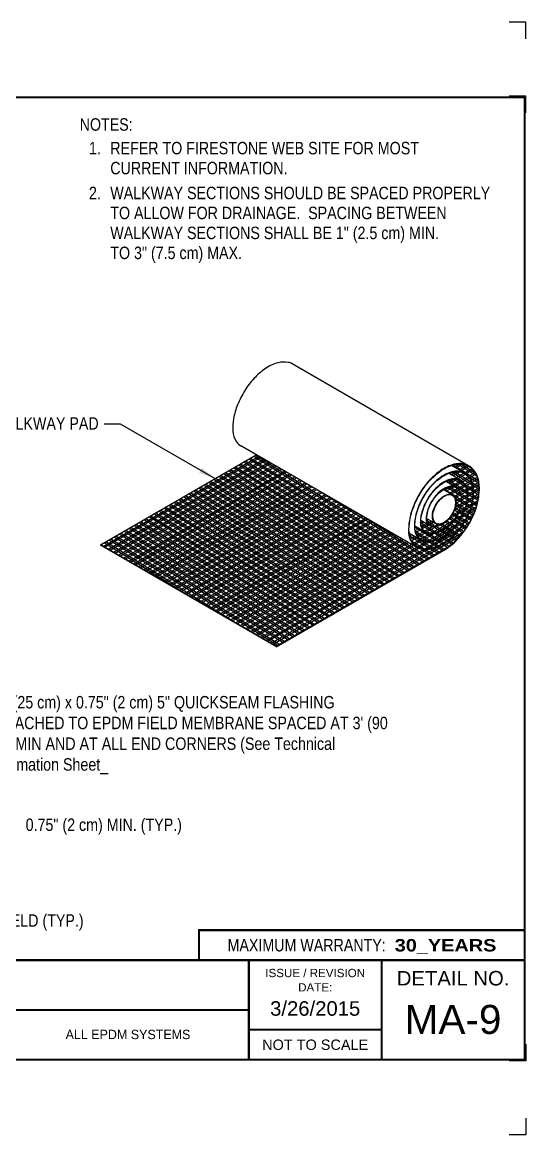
# Model space of a CAD drawing. Header units: inches. Extents: x 298.3 to 319.5, y -246.5 to -229.7.
# Drawn here: x 311.89 to 319.48, y -246.47 to -229.71 of the extents above; entities that cross this region are included whole.
import ezdxf
from ezdxf.enums import TextEntityAlignment as Align

# ---------------------------------------------------------------- set-up
doc = ezdxf.new("R2010")
doc.units = ezdxf.units.IN
doc.header["$MEASUREMENT"] = 0
doc.layers.get('DEFPOINTS').update_dxf_attribs({"linetype": 'CONTINUOUS'})
for name, color, linetype in [('FSBP-ANNO-LABEL', 7, 'CONTINUOUS'), ('FSBP-ANNO-NOTE', 7, 'CONTINUOUS'), ('FSBP-MEMBRANE', 7, 'CONTINUOUS'), ('FSBP-TTLB', 7, 'CONTINUOUS'), ('FSBP-TTLB-BORDER', 7, 'CONTINUOUS'), ('FSBP-TTLB-TEXT', 7, 'CONTINUOUS'), ('WATERMARKVERYLIGHT', 62, 'CONTINUOUS')]:
    doc.layers.add(name, color=color, linetype=linetype)
doc.styles.add('FSBP_ARIAL', font='arial.ttf')
doc.styles.add('FSBP_ARIAL_BOLD', font='')
doc.styles.add('FSBP_ARIAL_NAR', font='ARIALN.TTF')
doc.styles.add('FSBP_BANKGOTHIC', font='bgothm.ttf')
doc.styles.get('FSBP_ARIAL_BOLD').set_extended_font_data('Arial Black')
doc.dimstyles.new('FSBP-LEADER', dxfattribs={"dimtxt": 0.1875, "dimasz": 0.25, "dimexe": 0.0625, "dimexo": 0.125, "dimgap": 0.125, "dimtad": 0, "dimtih": 1, "dimtoh": 1, "dimdec": 4, "dimzin": 0, "dimdsep": 46, "dimlunit": 4, "dimtxsty": 'FSBP_ARIAL_NAR', "dimcen": 0.09375, "dimclrd": 256, "dimclre": 256, "dimclrt": 256, "dimadec": 0, "dimazin": 0, "dimtfac": 1, "dimtdec": 4, "dimtofl": 0, "dimtmove": 0, "dimatfit": 3, "dimfxl": 0, "dimtolj": 1, "dimtzin": 0, "dimlwd": -1, "dimlwe": -1, "dimarcsym": 0})

msp = doc.modelspace()

# ---------------------------------------------------------------- hatches: boundary and pattern name
at = {"layer": 'FSBP-MEMBRANE'}
h = msp.add_hatch(color=256, dxfattribs=at)
edge = h.paths.add_edge_path()
edge.add_line((315.7212601357101, -239.1250951956787), (318.2466319919567, -237.6670710746707))
edge.add_arc((317.7619788068766, -236.856383195059), 0.9445123334067932, 300.8722303098648, 319.0711797019678)
edge.add_arc((317.4253849907419, -236.5645200048516), 1.390022736044221, 319.071179702024, 329.2597075471108)
edge.add_arc((317.5962117310862, -236.666112052162), 1.191269825893508, 329.2597075471084, 343.070647025723)
edge.add_arc((317.7856062298544, -236.7237605014828), 0.9932960400713712, 343.0706470256989, 360.245196698589)
edge.add_arc((318.3120337434769, -236.7215076466041), 0.4668637059068848, 0.2451966985134807, 23.70508920243877)
edge.add_arc((318.4497556801879, -236.6610373523921), 0.3164509792727653, 23.70508920246351, 47.73540524158378)
edge.add_arc((318.5012468926741, -236.6043789533502), 0.2398904205934531, 47.73540524175449, 79.89554634986462)
edge.add_arc((318.4804506445236, -236.7210758834196), 0.3584258896512791, 79.89554634976251, 104.1731898707817)
edge.add_arc((318.5345856669236, -236.9354371415571), 0.579517159584235, 104.1731898707372, 125.5369060427215)
edge.add_arc((318.8713033882843, -237.4068553766215), 1.158839156602768, 125.5369060427347, 136.4330463722681)
edge.add_arc((318.8059727763404, -237.3447136875152), 1.068674427456925, 136.4330463722652, 148.8950720354688)
edge.add_arc((319.2380418683495, -237.6054051149662), 1.573296781912227, 148.8950720354798, 157.6107656852703)
edge.add_arc((318.6711060953496, -237.3718556643347), 0.9601397737998809, 157.6107656852608, 170.7604970588896)
edge.add_arc((318.6565939362592, -237.36949493833), 0.945436856105239, 170.7604970588947, 181.8230179650479)
edge.add_arc((318.0189877983137, -237.3897889261094), 0.3075078372593636, 181.8230179651073, 215.0788924616012)
edge.add_arc((317.9217442679824, -237.4580793184941), 0.188680728048773, 215.0788924614888, 242.3457739053925)
edge.add_arc((317.9637917330399, -237.3778350004021), 0.27927399437586, 242.3457739054452, 277.6194794588653)
edge.add_arc((317.9221111215926, -237.0662614190948), 0.5936231154804368, 277.6194794589013, 297.5865757545193)
edge.add_arc((317.7923277837806, -236.8178670599609), 0.8738791991310652, 297.5865757544601, 311.0336915262077)
edge.add_arc((317.8811111843752, -236.9198794657667), 0.7386422842024031, 311.0336915262722, 321.7839971744)
edge.add_arc((317.356784919685, -236.5070381978723), 1.405992225627878, 321.7839971742917, 329.0309271128796)
edge.add_arc((317.8317617943634, -236.7920842640844), 0.8520479221620633, 329.0309271130373, 340.1541849590884)
edge.add_arc((317.5372716325858, -236.6857952019991), 1.165132287953107, 340.1541849589626, 349.0363801671362)
edge.add_arc((318.1316851829798, -236.8009458543646), 0.5596678863305677, 349.0363801671747, 365.8904491689167)
edge.add_arc((318.2306690418599, -236.7907335434741), 0.4601586123279781, 5.890449168822044, 20.49552306497261)
edge.add_arc((318.4311202945199, -236.7158057427974), 0.2461612291495591, 20.49552306506797, 53.72514939330411)
edge.add_arc((318.4531114215584, -236.6858408929748), 0.2089926686000968, 53.7251493933485, 89.20538333209768)
edge.add_arc((318.450810006456, -236.851773629358), 0.3749413640306409, 89.2053833320747, 117.0579719328118)
edge.add_arc((318.6172204133044, -237.1775571359622), 0.7407655249095759, 117.0579719327303, 128.41278055475)
edge.add_arc((318.6635445577251, -237.2359768858007), 0.8153228419717036, 128.4127805548416, 143.7885633697215)
edge.add_arc((319.0673124985692, -237.5316141307603), 1.315752587950902, 143.7885633696423, 153.8058668903104)
edge.add_arc((318.6603154817146, -237.3313985336977), 0.8621747478444073, 153.8058668903705, 170.8555985836184)
edge.add_arc((318.5838211863535, -237.3190853249634), 0.7846957679070571, 170.8555985835744, 178.2062439159898)
edge.add_arc((318.1631367977843, -237.3059106754441), 0.3638051334474868, 178.2062439161473, 195.8274399060595)
edge.add_arc((317.9855389288267, -237.356257684384), 0.179208751122494, 195.8274399058948, 240.828279702802)
edge.add_arc((317.9950679269307, -237.3391877713536), 0.1987582712120356, 240.8282797029038, 262.6519577114213)
edge.add_arc((318.0096234431098, -237.2263152030042), 0.3125654754525531, 262.6519577113435, 284.2524386835316)
edge.add_arc((317.9381363472567, -236.9448842981803), 0.6029337916709794, 284.2524386835582, 304.0303035249617)
edge.add_arc((317.9119122752829, -236.9060498333736), 0.6497933436076718, 304.0303035249506, 323.6927048412787)
edge.add_arc((317.6170384521823, -236.6893856671081), 1.015708542107937, 323.692704841236, 336.8717245477947)
edge.add_arc((317.9629564645184, -236.837134013795), 0.6395585119241971, 336.8717245478958, 354.4456634962528)
edge.add_arc((318.1407432990966, -236.854423122001), 0.4609330047537148, 354.4456634961322, 376.5963664719895)
edge.add_arc((318.4042975993186, -236.7758723715816), 0.1859219330548717, 16.59636647206309, 58.88308572225558)
edge.add_arc((318.4068371851051, -236.7716652606784), 0.181007741552879, 58.88308572230414, 93.81723058112175)
edge.add_arc((318.4161365159727, -236.9110395642819), 0.3206919355747434, 93.81723058101484, 109.6715053913293)
edge.add_arc((318.4348912427682, -236.9635016805514), 0.3764056091265917, 109.6715053912947, 122.6408633671569)
edge.add_arc((318.5985103628264, -237.2189442052659), 0.679757055276335, 122.6408633672009, 132.4179964854626)
edge.add_arc((318.5714327219596, -237.189309103663), 0.6396143363609902, 132.4179964856414, 140.5464835093884)
edge.add_arc((318.84468835985, -237.414191582854), 0.9935080677069178, 140.5464835092689, 147.4254934356923)
edge.add_arc((318.6436306163474, -237.285735803654), 0.7549182451405617, 147.4254934355056, 157.0547820310829)
edge.add_arc((318.7878358721819, -237.3467846477751), 0.9115136383640423, 157.0547820313128, 165.6880169391466)
edge.add_arc((318.4196748151084, -237.2528595652768), 0.5315603714117084, 165.6880169391181, 177.2872130304963)
edge.add_arc((318.2151789536553, -237.2431700449719), 0.3268350819255131, 177.2872130303907, 188.7376480321452)
edge.add_arc((318.0336985609264, -237.2710624994892), 0.1432237479506695, 188.7376480321334, 220.9569265080246)
edge.add_arc((318.0393514848412, -237.2661559438941), 0.150709056000063, 220.9569265081625, 239.6948571738999)
edge.add_arc((318.0370970125636, -237.2700132159563), 0.1462412609049455, 239.6948571737435, 260.8699078076257)
edge.add_arc((318.0566376161824, -237.1484260961541), 0.2693885828066412, 260.8699078078354, 282.7664670707987)
edge.add_arc((318.0132475680272, -236.9569253794863), 0.4657434166233926, 282.7664670706627, 296.3601150697069)
edge.add_arc((318.0241575131388, -236.9789417903756), 0.4411721071185427, 296.3601150696734, 314.1258569335703)
edge.add_arc((317.9124849523415, -236.8638086604426), 0.6015666158873592, 314.1258569335755, 329.8793038762616)
edge.add_arc((317.854916670655, -236.830409706833), 0.6681218347552402, 329.8793038763413, 343.4959734013326)
edge.add_arc((318.0740839832267, -236.8953467767834), 0.4395367653530077, 343.4959734012985, 361.0367478844213)
edge.add_arc((318.2552320928074, -236.8920686048051), 0.2583589962525918, 1.036747884499247, 25.33372249937593)
edge.add_arc((318.3696797394613, -236.8378870156302), 0.1317339259460897, 25.33372249923313, 59.92277348361176)
edge.add_arc((318.3624570764849, -236.8503581850788), 0.146145620082645, 59.9227734837766, 106.4901295455017)
edge.add_arc((318.4320569869095, -237.0854722727227), 0.3913450934501964, 106.4901295454256, 122.8423067136703)
edge.add_arc((318.423964269832, -237.0729351740011), 0.3764229316077215, 122.842306713574, 138.4671073531028)
edge.add_arc((318.8454615727641, -237.446276084811), 0.9394890130435197, 138.4671073532746, 145.6594947522524)
edge.add_arc((318.49274434453, -237.2053031427698), 0.5123152756847003, 145.6594947521573, 162.939943173465)
edge.add_arc((318.6916020533968, -237.2663280424958), 0.7203259166680802, 162.9399431734292, 171.7763404625844)
edge.add_arc((318.2202013244345, -237.1981994470076), 0.2440275303708188, 171.776340462708, 183.9040735917587)
edge.add_arc((318.0971641432255, -237.2065960688788), 0.1207041699774302, 183.9040735916909, 210.5779873188349)
edge.add_arc((318.0550192653156, -237.2314986302444), 0.07175186363128579, 210.5779873189368, 244.8923480413042)
edge.add_arc((318.0877904785643, -237.1615638964334), 0.1489841069691486, 244.8923480410846, 281.6326048140839)
edge.add_arc((318.0327995850278, -236.8932233350295), 0.4229013098435019, 281.5993411627757, 300.3743180814706)
edge.add_arc((318.1557393187497, -237.102903933479), 0.1798372697208581, 280.638000613884, 300.361354999384, ccw=False)
edge.add_arc((318.0319513198666, -236.8903209738884), 0.4197882169454305, 281.63261902934073, 291.9604225418865, ccw=False)
edge.add_arc((318.087790478564, -237.1615638964335), 0.1428572965432234, 244.8923480411946, 281.6326048141923, ccw=False)
edge.add_arc((318.0550192653157, -237.2314986302443), 0.06562505320559539, 210.5779873189485, 244.8923480412389, ccw=False)
edge.add_arc((318.0971641432262, -237.2065960688786), 0.1145773595523215, 183.9040735917113, 210.5779873187863, ccw=False)
edge.add_arc((318.2202013244304, -237.198199447008), 0.2379007199409141, 171.7763404625543, 183.9040735916964, ccw=False)
edge.add_arc((318.6916020533963, -237.2663280424951), 0.714199106241527, 162.9399431734702, 171.7763404626603, ccw=False)
edge.add_arc((318.4927443445286, -237.2053031427698), 0.5061884652575517, 145.6594947521008, 162.9399431734152, ccw=False)
edge.add_arc((318.8454615727688, -237.446276084815), 0.9333622026236907, 138.4671073532847, 145.6594947522385, ccw=False)
edge.add_arc((318.4239642698332, -237.0729351740007), 0.3702961211823487, 122.84230671374019, 138.4671073532609, ccw=False)
edge.add_arc((318.4320569869087, -237.0854722727222), 0.3852182830236049, 106.49012954532529, 122.84230671357611, ccw=False)
edge.add_arc((318.3624570764846, -236.850358185079), 0.1400188096568476, 59.9227734836378, 106.49012954536809, ccw=False)
edge.add_arc((318.3696797394619, -236.8378870156302), 0.1256071155197021, 25.333722499353428, 59.922773483766775, ccw=False)
edge.add_arc((318.2552320928078, -236.8920686048045), 0.2522321858261431, 1.036747884356373, 25.333722499283795, ccw=False)
edge.add_arc((318.0740839832258, -236.8953467767832), 0.4334099549278489, -16.50402659870508, 1.0367478843921845, ccw=False)
edge.add_arc((317.8549166706573, -236.8304097068339), 0.6619950243266666, 329.87930387632684, 343.49597340134744, ccw=False)
edge.add_arc((317.9124849523417, -236.8638086604437), 0.5954398054604759, 314.1258569336585, 329.87930387635276, ccw=False)
edge.add_arc((318.0241575131377, -236.9789417903754), 0.4350452966934912, 296.3601150697743, 314.12585693368715, ccw=False)
edge.add_arc((318.0132475680279, -236.9569253794861), 0.4596166061976424, 282.766467070543, 296.3601150696107, ccw=False)
edge.add_arc((318.0566376161827, -237.1484260961551), 0.2632617723797791, 260.86990780774147, 282.76646707071507, ccw=False)
edge.add_arc((318.0370970125629, -237.2700132159565), 0.1401144504785867, 239.6948571739961, 260.86990780790853, ccw=False)
edge.add_arc((318.0393514848418, -237.2661559438946), 0.1445822455741741, 220.9569265079342, 239.6948571736698, ccw=False)
edge.add_arc((318.0336985609266, -237.2710624994888), 0.1370969375249854, 188.7376480322953, 220.9569265081779, ccw=False)
edge.add_arc((318.2151789536562, -237.243170044971), 0.3207082715007002, 177.2872130305679, 188.7376480322745, ccw=False)
edge.add_arc((318.4196748151096, -237.2528595652778), 0.5254335609872113, 165.6880169390563, 177.2872130304034, ccw=False)
edge.add_arc((318.7878358721853, -237.346784647778), 0.9053868279421785, 157.0547820312213, 165.6880169390306, ccw=False)
edge.add_arc((318.6436306163486, -237.2857358036511), 0.7487914347144009, 147.425493435736, 157.0547820313167, ccw=False)
edge.add_arc((318.8446883598468, -237.4141915828524), 0.9873812572777427, 140.5464835092156, 147.4254934356679, ccw=False)
edge.add_arc((318.5714327219574, -237.1893091036646), 0.6334875259345879, 132.417996485389, 140.5464835091311, ccw=False)
edge.add_arc((318.5985103628274, -237.2189442052654), 0.6736302448506138, 122.6408633673035, 132.4179964855488, ccw=False)
edge.add_arc((318.4348912427688, -236.9635016805527), 0.3702787987021888, 109.67150539131171, 122.6408633671507, ccw=False)
edge.add_arc((318.416136515973, -236.9110395642822), 0.3145651251492846, 93.81723058106542, 109.67150539135491, ccw=False)
edge.add_arc((318.4068371851046, -236.7716652606783), 0.1748809311269294, 58.88308572213572, 93.8172305809681, ccw=False)
edge.add_arc((318.404297599319, -236.7758723715819), 0.1797951226288441, 16.596366472222485, 58.88308572240197, ccw=False)
edge.add_arc((318.140743299097, -236.8544231220013), 0.4548061943277081, -5.55433650381508, 16.596366472050022, ccw=False)
edge.add_arc((317.9629564645192, -236.8371340137942), 0.6334317014978731, 336.87172454782905, 354.44566349619544, ccw=False)
edge.add_arc((317.6170384521807, -236.6893856671072), 1.009581731683915, 323.6927048412464, 336.87172454779574, ccw=False)
edge.add_arc((317.9119122752836, -236.9060498333741), 0.6436665331809557, 304.03030352493425, 323.69270484127736, ccw=False)
edge.add_arc((317.938136347256, -236.9448842981797), 0.5968069812458775, 284.252438683603, 304.0303035249955, ccw=False)
edge.add_arc((318.0096234431096, -237.226315203004), 0.3064386650270317, 262.6519577113595, 284.25243868355113, ccw=False)
edge.add_arc((317.995067926931, -237.3391877713541), 0.1926314607859528, 240.8282797027931, 262.6519577112691, ccw=False)
edge.add_arc((317.9855389288269, -237.3562576843839), 0.1730819406967765, 195.8274399059129, 240.8282797028152, ccw=False)
edge.add_arc((318.1631367977849, -237.3059106754439), 0.357678323022239, 178.2062439161638, 195.8274399060672, ccw=False)
edge.add_arc((318.5838211863569, -237.3190853249654), 0.7785689574846744, 170.8555985834749, 178.2062439158445, ccw=False)
edge.add_arc((318.6603154817153, -237.3313985336981), 0.8560479374190779, 153.8058668903566, 170.8555985835937, ccw=False)
edge.add_arc((319.0673124985697, -237.5316141307575), 1.309625777523998, 143.7885633697509, 153.8058668904274, ccw=False)
edge.add_arc((318.6635445577241, -237.2359768858007), 0.8091960315452629, 128.4127805547728, 143.7885633696691, ccw=False)
edge.add_arc((318.6172204133048, -237.1775571359603), 0.7346387144824058, 117.05797193282001, 128.4127805548541, ccw=False)
edge.add_arc((318.4508100064555, -236.8517736293583), 0.3688145536050802, 89.20538333198812, 117.0579719327165, ccw=False)
edge.add_arc((318.4531114215585, -236.6858408929744), 0.2028658581738137, 53.72514939336992, 89.20538333209561, ccw=False)
edge.add_arc((318.431120294519, -236.7158057427976), 0.240034418724344, 20.495523065004306, 53.72514939323253, ccw=False)
edge.add_arc((318.2306690418608, -236.7907335434754), 0.4540318019014353, 5.890449169003318, 20.495523065148916, ccw=False)
edge.add_arc((318.1316851829804, -236.8009458543647), 0.5535410759041633, -10.963619832813492, 5.890449168935902, ccw=False)
edge.add_arc((317.537271632588, -236.6857952019989), 1.159005477525217, 340.15418495892555, 349.0363801671152, ccw=False)
edge.add_arc((317.8317617943657, -236.792084264083), 0.8459211117345883, 329.0309271128802, 340.15418495895625, ccw=False)
edge.add_arc((317.3567849196855, -236.5070381978782), 1.399865415198161, 321.7839971744704, 329.03092711307704, ccw=False)
edge.add_arc((317.8811111843768, -236.9198794657663), 0.7325154737756459, 311.03369152616557, 321.78399717430545, ccw=False)
edge.add_arc((317.7923277837798, -236.8178670599603), 0.8677523887060514, 297.5865757544904, 311.03369152622673, ccw=False)
edge.add_arc((317.9221111215927, -237.0662614190941), 0.5874963050551557, 277.61947945886504, 297.5865757544826, ccw=False)
edge.add_arc((317.9637917330399, -237.3778350004024), 0.2731471839495301, 242.3457739054047, 277.61947945883867, ccw=False)
edge.add_arc((317.9217442679819, -237.4580793184941), 0.1825539176224614, 215.0788924616493, 242.34577390553602, ccw=False)
edge.add_arc((318.018987798314, -237.3897889261096), 0.3013810268336258, 181.8230179650596, 215.0788924615763, ccw=False)
edge.add_arc((318.6565939362599, -237.3694949383302), 0.9393100456799264, 170.7604970588827, 181.8230179650367, ccw=False)
edge.add_arc((318.6711060953473, -237.3718556643331), 0.9540129633713234, 157.6107656853157, 170.7604970589567, ccw=False)
edge.add_arc((319.2380418683518, -237.6054051149677), 1.567169971489135, 148.8950720354788, 157.6107656852616, ccw=False)
edge.add_arc((318.8059727763415, -237.3447136875166), 1.062547617032774, 136.4330463722512, 148.8950720354419, ccw=False)
edge.add_arc((318.8713033882835, -237.4068553766201), 1.152712346175305, 125.5369060427409, 136.4330463722845, ccw=False)
edge.add_arc((318.5345856669242, -236.9354371415571), 0.5733903491587035, 104.173189870795, 125.53690604277091, ccw=False)
edge.add_arc((318.4804506445233, -236.7210758834192), 0.3522990792252454, 79.8955463497116, 104.17318987075171, ccw=False)
edge.add_arc((318.5012468926734, -236.6043789533501), 0.2337636101677497, 47.7354052415929, 79.89554634969971, ccw=False)
edge.add_arc((318.4497556801888, -236.6610373523922), 0.3103241688461431, 23.705089202563272, 47.73540524170079, ccw=False)
edge.add_arc((318.3120337434777, -236.7215076466046), 0.4607368954804882, 0.24519669859552096, 23.705089202541103, ccw=False)
edge.add_arc((317.7856062298541, -236.723760501482), 0.9871692296460276, -16.929352974350195, 0.24519669854998938, ccw=False)
edge.add_arc((317.5962117310862, -236.6661120521621), 1.185143015467619, 329.25970754712074, 343.07064702571995, ccw=False)
edge.add_arc((317.4253849907398, -236.5645200048491), 1.383895925621543, 319.0711797020021, 329.259707547076, ccw=False)
edge.add_arc((317.7619788068763, -236.8563831950599), 0.9383855229804856, 300.9012566370112, 319.0711797020168, ccw=False)
edge.add_line((318.2438961430619, -237.6615683109328), (315.7212601357101, -239.1180128888445))
edge.add_line((315.7212601357101, -239.1180128888445), (315.7212601357101, -239.1250951956787))
msp.add_hatch(color=256, dxfattribs=at).paths.add_polyline_path([(313.0653950729381, -237.5846484799221), (313.0653950729381, -237.5917307867562), (315.7212601357101, -239.1250951956787), (315.7212601357101, -239.1180128888445)])
at = {"layer": 'WATERMARKVERYLIGHT'}
h = msp.add_hatch(dxfattribs=at)
h.set_pattern_fill('ANSI32', color=252, scale=0.2044485878563574, angle=103, style=0)
h.set_pattern_definition([(148, (176.2012367016428, -386.2364275655393), (-0.04062796696888449, -0.06501833838504513), []), (148, (176.1931065778513, -386.2012121304803), (-0.04062796696888449, -0.06501833838504513), [])])
h.paths.add_polyline_path([(315.4145943423798, -236.2283376493298), (313.0653950729381, -237.5846484799219), (315.7212601357101, -239.1180128888447), (318.2438961430621, -237.6615683109325, 0.079447772117383), (318.4709516216863, -237.4711391934852, 0.04448514872258303), (318.6148338887213, -237.271894906893, 0.06033464363137666), (318.7299960169739, -237.0112166162953, 0.07507870281120937), (318.7727664199895, -236.7195359338218, 0.1027221235364892), (318.7338968329889, -236.536278003823, 0.105237977069952), (318.6584658567219, -236.4313829337943, 0.1412534536673652), (318.5422591406038, -236.3742411229998, 0.1063292229874029), (318.3941889004427, -236.3795007778699, 0.01699998091462924), (318.3567424391067, -236.3903240534482), (318.5371995504199, -236.4945110152423, -0.05481319800559206), (318.5767638917462, -236.5173534983573, -0.1460162459944767), (318.6616994072474, -236.6296162799253, -0.06381306360560414), (318.6883979882493, -236.7435089721493, -0.07367260649518038), (318.6811380896474, -236.9073866658245, -0.03877530348647401), (318.6332062542506, -237.0813461512677, -0.04857251312367162), (318.5623461809428, -237.2305270947331, -0.03163124008543527), (318.4614507120777, -237.3768241632933, -0.04694149035584903), (318.3660318426853, -237.4770548234016, -0.05874153562982033), (318.1970110928135, -237.5923967715048, -0.08734399692871168), (318.0008216149936, -237.6546431501685, -0.1551375040263595), (317.8341710228469, -237.625206048473, -0.02046199349411809), (317.8208022935955, -237.6174880225973)])
h.paths.add_polyline_path([(318.3620095750621, -237.4724332252842, 0.04694149035581895), (318.4566369742984, -237.3730339476551, 0.03163124008557956), (318.5570927768556, -237.2273743893083, 0.04857251312349548), (318.6274433175129, -237.0792661594041, 0.0387753034867753), (318.6751231049052, -236.9062214342836, 0.07367260649582247), (318.6823035277614, -236.7441377466359, 0.06381306360483406), (318.6559604266745, -236.6317614857382, 0.146016245993684), (318.5731389069633, -236.5222928597852, 0.1560604719501354), (318.4559248124597, -236.4829945441183, 0.09866011343700236), (318.3141808367848, -236.509200067994), (318.4942682533392, -236.6131735864191, -0.009747224477529914), (318.5003794671852, -236.6167018973783, -0.186633368681283), (318.5824741529368, -236.7227679373829, -0.09695275277100626), (318.5995121567241, -236.8990366865573, -0.07683142144021558), (318.5511122307421, -237.0883468415572, -0.05756778954732556), (318.4355501242721, -237.2908027313517, -0.08600452644215302), (318.2755569689834, -237.4445606746203, -0.08651207967939532), (318.0865753585083, -237.5292600480856, -0.09452994856917198), (317.9696474867083, -237.5363137503472, -0.0955126226493977), (317.8981874316084, -237.5127360931587, -0.007228229846054335), (317.8937004002967, -237.510145504423), (317.7182085742058, -237.4088252513886, 0.1381276478119873), (317.7723491716661, -237.5629937504665, 0.1195387657583434), (317.8370146872578, -237.6197791360254, 0.1551375040260084), (318.0000092405103, -237.6485704363028, 0.08734399692874617), (318.194173838054, -237.5869665052659, 0.05874153562978322)], flags=17)
h.paths.add_polyline_path([(318.2721282140983, -237.4394831313236, 0.0860045264423002), (318.430612816335, -237.2871749501668, 0.05756778954755352), (318.5454778457511, -237.0859402855603, 0.07683142144053655), (318.5934141125597, -236.8984436744492, 0.09695275277086957), (318.5766025812056, -236.7245179234964, 0.1866338736649878), (318.4972129163589, -236.6219469676338, 0.1536200660800048), (318.3951946678362, -236.5971723041916, 0.06928788504152242), (318.3102454015377, -236.6148330656301, 0.02692176588701695), (318.2735015255278, -236.6302454008862), (318.4353592275754, -236.7236939887341, -0.0006739286105924729), (318.4357004127282, -236.723890972074, -0.1520796440319661), (318.4887449275204, -236.7815193987068, -0.1064145251896854), (318.5135487946673, -236.887393940655, -0.07668586156226596), (318.4955117339136, -237.020211579862, -0.05948393863314348), (318.4328221548244, -237.1656887509789, -0.06884584182948845), (318.3313177727548, -237.2956204966571, -0.07767331413359754), (318.2200430223097, -237.3742412912561, -0.05938313345282195), (318.1161664974099, -237.4111550836041, -0.09583353791736683), (318.0138919402318, -237.4144016885195, -0.09265739732695699), (317.9633029236256, -237.3962706467429), (317.8054593059162, -237.3051395915685, 0.0697117844556813), (317.8190189600405, -237.4034642325605, 0.1989161766704102), (317.9011738151453, -237.5073863904224, 0.0955126226492593), (317.9704310828693, -237.5302372560411, 0.0945299485686845), (318.0850669711954, -237.523321818239, 0.08651207967884812)], flags=16)
edge = h.paths.add_edge_path(flags=16)
edge.add_arc((317.9124849523414, -236.8638086604441), 0.595439805460554, 314.1258569336636, 329.8793038763693)
edge.add_arc((317.8549166706568, -236.8304097068325), 0.6619950243274739, 329.8793038762081, 343.4959734011095)
edge.add_arc((318.0740839832256, -236.8953467767832), 0.4334099549281205, 343.4959734010904, 361.0367478843903)
edge.add_arc((318.2552320928082, -236.8920686048047), 0.2522321858258523, 1.036747884409041, 25.33372249941471)
edge.add_arc((318.3696797394614, -236.83788701563), 0.1256071155200093, 25.33372249926552, 59.92277348355457)
edge.add_arc((318.362457076485, -236.8503581850788), 0.1400188096566392, 59.9227734837377, 106.4901295453531)
edge.add_arc((318.4320569869094, -237.0854722727221), 0.3852182830236887, 106.4901295453368, 121.0077590836087)
edge.add_line((318.2336101900942, -236.755302627828), (318.373289616202, -236.8359465820917))
edge.add_ellipse((318.2480909364817, -237.0527970564075), major_axis=(-0.1251986797201633, -0.2168504743158611), ratio=0.5773502691896071, start_angle=44.529957248909, end_angle=180.0000000000037, ccw=False)
edge.add_arc((318.0327995850278, -236.8932233350285), 0.4229013098444427, 281.5993411627606, 300.3743180808917, ccw=False)
edge.add_arc((318.0877904785639, -237.1615638964337), 0.1489841069688574, 244.8923480411868, 281.6326048143053, ccw=False)
edge.add_arc((318.0550192653159, -237.2314986302444), 0.07175186363142368, 235.10765195893708, 244.8923480411934, ccw=False)
edge.add_line((318.0139745921772, -237.2903515379173), (317.8951626974663, -237.221755458523))
edge.add_arc((318.4196748151094, -237.252859565272), 0.525433560986698, 176.6062758997644, 177.2872130313785)
edge.add_arc((318.2151789536563, -237.2431700449717), 0.3207082715008026, 177.2872130310208, 188.7376480320848)
edge.add_arc((318.0336985609267, -237.271062499489), 0.1370969375249959, 188.7376480320601, 220.9568142475552)
edge.add_arc((318.0393514848422, -237.2661559438949), 0.144582245574205, 220.9568200591585, 239.694857174542)
edge.add_arc((318.0370970125625, -237.2700132159566), 0.1401144504786357, 239.6948571751996, 260.8699078073792)
edge.add_arc((318.056637616183, -237.1484260961544), 0.26326177238045, 260.8699078073691, 282.7664670706701)
edge.add_arc((318.0132475680273, -236.9569253794863), 0.4596166061975138, 282.7664670706237, 296.3601150699457)
edge.add_arc((318.0241575131386, -236.9789417903759), 0.4350452966924653, 296.3601150699988, 314.1258569336126)
edge = h.paths.add_edge_path(flags=0)
edge.add_line((318.1228922567618, -237.2696475307231), (317.9824947989545, -237.1885890206647))
edge.add_arc((318.2202013244316, -237.1981994470081), 0.2379007199420224, 177.6848042193707, 183.9040735916826)
edge.add_arc((318.0971641432259, -237.2065960688787), 0.1145773595519887, 183.9040735917464, 210.5779873187294)
edge.add_arc((318.0550192653159, -237.2314986302442), 0.06562505320568696, 210.5779873187741, 244.8923480411513)
edge.add_arc((318.0877904785639, -237.1615638964337), 0.1428572965429576, 244.8923480411782, 281.6326048141859)
edge.add_arc((318.0319516542536, -236.8903220816769), 0.4197870644859322, 281.6326048141899, 291.9604367571371)
edge.add_ellipse((318.2480909364817, -237.0527970564075), major_axis=(-0.1251986797201633, -0.2168504743158611), ratio=0.5773502691896071, start_angle=2.5011104298755527e-12, end_angle=25.482830390688378, ccw=False)
h = msp.add_hatch(dxfattribs=at)
h.set_pattern_fill('ANSI32', color=252, scale=0.2044485878563574, angle=345, style=0)
h.set_pattern_definition([(30.00000000000006, (176.2012367016428, -386.2364275655393), (-0.03833411022306701, 0.06639662656929757), []), (30.00000000000006, (176.2361469471819, -386.2457817376389), (-0.03833411022306701, 0.06639662656929757), [])])
h.paths.add_polyline_path([(315.4145943423798, -236.2283376493298), (313.0653950729381, -237.5846484799219), (315.7212601357101, -239.1180128888447), (318.2438961430621, -237.6615683109325, 0.07944777211740058), (318.4709516216863, -237.4711391934852, 0.04448514872273055), (318.6148338887219, -237.2718949068926, 0.0603346436321296), (318.7299960169755, -237.0112166162909, 0.07507870281010517), (318.7727664199895, -236.7195359338215, 0.1027221235365419), (318.7338968329889, -236.5362780038228, 0.1052379770698587), (318.6584658567219, -236.4313829337943, 0.1412534536673652), (318.5422591406038, -236.3742411229998, 0.1063292229874029), (318.3941889004427, -236.3795007778699, 0.01699998091462924), (318.3567424391067, -236.3903240534482), (318.5371995504199, -236.4945110152423, -0.05481319800559206), (318.5767638917462, -236.5173534983573, -0.1460162459944767), (318.6616994072474, -236.6296162799253, -0.06381306360560414), (318.6883979882493, -236.7435089721493, -0.07367260649518038), (318.6811380896474, -236.9073866658245, -0.03877530348647401), (318.6332062542506, -237.0813461512677, -0.04857251312367162), (318.5623461809428, -237.2305270947331, -0.03163124008543527), (318.4614507120777, -237.3768241632933, -0.04694149035584903), (318.3660318426853, -237.4770548234016, -0.05874153562982033), (318.1970110928135, -237.5923967715048, -0.08734399692871168), (318.0008216149936, -237.6546431501685, -0.1551375040263595), (317.8341710228469, -237.625206048473, -0.02046199349411809), (317.8208022935955, -237.6174880225973)])
h.paths.add_polyline_path([(318.3620095750621, -237.4724332252844, 0.04694149035539779), (318.4566369742975, -237.373033947656, 0.03163124008587228), (318.5570927768556, -237.2273743893083, 0.04857251312335786), (318.6274433175129, -237.0792661594045, 0.03877530348682786), (318.6751231049052, -236.9062214342836, 0.07367260649558889), (318.6823035277614, -236.7441377466366, 0.06381306360499547), (318.6559604266745, -236.6317614857384, 0.1460162459936265), (318.5731389069635, -236.5222928597854, 0.1560604719505692), (318.4559248124597, -236.4829945441183, 0.09866011343697048), (318.3141808367848, -236.509200067994), (318.4942682533392, -236.6131735864191, -0.009747224477529914), (318.5003794671852, -236.6167018973783, -0.186633368681283), (318.5824741529368, -236.7227679373829, -0.09695275277100626), (318.5995121567241, -236.8990366865573, -0.07683142144021558), (318.5511122307421, -237.0883468415572, -0.05756778954732556), (318.4355501242721, -237.2908027313517, -0.08600452644215302), (318.2755569689834, -237.4445606746203, -0.08651207967939532), (318.0865753585083, -237.5292600480856, -0.09452994856917198), (317.9696474867083, -237.5363137503472, -0.0955126226493977), (317.8981874316084, -237.5127360931587, -0.007228229846054335), (317.8937004002967, -237.510145504423), (317.7182085742058, -237.4088252513886, 0.1381276478119873), (317.7723491716661, -237.5629937504665, 0.1195387657583434), (317.8370146872578, -237.6197791360254, 0.1551375040260084), (318.0000092405103, -237.6485704363028, 0.08734399692874617), (318.194173838054, -237.5869665052659, 0.05874153562971891)], flags=17)
edge = h.paths.add_edge_path(flags=16)
edge.add_arc((318.2552320928082, -236.8920686048047), 0.2522321858258523, 1.036747884456647, 25.33372249943115)
edge.add_arc((318.3696797394616, -236.8378870156304), 0.1256071155200093, 25.3337224994008, 59.92277348370453)
edge.add_arc((318.3624570764848, -236.8503581850788), 0.1400188096566392, 59.92277348371646, 106.4901295454126)
edge.add_arc((318.4320569869094, -237.0854722727221), 0.3852182830236888, 106.4901295453945, 121.0077590836087)
edge.add_line((318.2336101900942, -236.755302627828), (318.373289616202, -236.8359465820917))
edge.add_ellipse((318.2480909364817, -237.0527970564075), major_axis=(-0.1251986797201633, -0.2168504743158611), ratio=0.5773502691896071, start_angle=44.529957248909, end_angle=180.0000000000037, ccw=False)
edge.add_arc((318.0327995850278, -236.8932233350285), 0.4229013098444427, 281.5993411627606, 300.3743180808917, ccw=False)
edge.add_arc((318.0877904785639, -237.1615638964337), 0.1489841069688574, 244.8923480411868, 281.6326048143053, ccw=False)
edge.add_arc((318.0550192653159, -237.2314986302444), 0.07175186363142368, 235.10765195893708, 244.8923480411934, ccw=False)
edge.add_line((318.0139745921772, -237.2903515379173), (317.8951626974663, -237.221755458523))
edge.add_arc((318.4196748151094, -237.252859565272), 0.525433560986698, 176.6062758997644, 177.2872130313785)
edge.add_arc((318.2151789536563, -237.2431700449717), 0.3207082715008026, 177.2872130310208, 188.7376480320848)
edge.add_arc((318.0336985609267, -237.271062499489), 0.1370969375249959, 188.7376480320601, 220.9568142475552)
edge.add_arc((318.0393514848422, -237.2661559438949), 0.144582245574205, 220.9568200591585, 239.694857174542)
edge.add_arc((318.0370970125625, -237.2700132159566), 0.1401144504786357, 239.6948571751996, 260.8699078073792)
edge.add_arc((318.056637616183, -237.1484260961544), 0.26326177238045, 260.8699078073691, 282.7664670706701)
edge.add_arc((318.0132475680273, -236.9569253794863), 0.4596166061975138, 282.7664670706237, 296.3601150699457)
edge.add_arc((318.0241575131386, -236.9789417903759), 0.4350452966924654, 296.3601150699888, 314.1258569335282)
edge.add_arc((317.9124849523416, -236.8638086604439), 0.5954398054605539, 314.1258569335873, 329.8793038762745)
edge.add_arc((317.8549166706566, -236.8304097068332), 0.661995024327474, 329.8793038761923, 343.495973401216)
edge.add_arc((318.0740839832256, -236.8953467767828), 0.4334099549281205, 343.4959734011449, 361.036747884381)
h.paths.add_polyline_path([(318.5934141125597, -236.8984436744497, 0.0969527527709737), (318.5766025812056, -236.7245179234964, 0.1866333686809346), (318.4972132168125, -236.6219471490001, 0.1536205796200707), (318.3951946678351, -236.5971723041916, 0.06928788504055998), (318.3102454015379, -236.6148330656299, 0.02692176588715274), (318.2735015255275, -236.6302454008862), (318.4353592275754, -236.7236939887341, -0.0006739286399269162), (318.435700412743, -236.7238909720826, -0.1520796439990294), (318.4887449275204, -236.7815193987071, -0.1064145251896015), (318.5135487946673, -236.887393940655, -0.07668586156219927), (318.4955117339136, -237.020211579862, -0.05948393863316947), (318.4328221548242, -237.1656887509789, -0.06884584182922474), (318.331317772755, -237.2956204966567, -0.07767331413336684), (318.2200430223104, -237.3742412912556, -0.05938313345300727), (318.1161664974104, -237.4111550836039, -0.09583353791788059), (318.0138919402318, -237.4144016885195, -0.09265739732533519), (317.9633029236263, -237.3962706467434), (317.8054593059162, -237.3051395915685, 0.0697117844556813), (317.8190189600405, -237.4034642325605, 0.1989161766704102), (317.9011738151453, -237.5073863904224, 0.0955126226492593), (317.9704310828693, -237.5302372560411, 0.0945299485686845), (318.0850669711954, -237.523321818239, 0.08651207967884812), (318.2721282140983, -237.4394831313236, 0.0860045264423002), (318.430612816335, -237.2871749501668, 0.05756778954755352), (318.5454778457511, -237.0859402855603, 0.07683142144042332)], flags=16)
edge = h.paths.add_edge_path(flags=0)
edge.add_ellipse((318.2480909364817, -237.0527970564075), major_axis=(-0.1251986797201633, -0.2168504743158611), ratio=0.5773502691896071, start_angle=2.5011104298755527e-12, end_angle=25.482830390688378, ccw=False)
edge.add_line((318.1228922567623, -237.2696475307236), (317.9824947989545, -237.1885890206648))
edge.add_arc((318.2202013244316, -237.1981994470081), 0.2379007199420224, 177.6848042193707, 183.9040735916826)
edge.add_arc((318.0971641432259, -237.2065960688787), 0.1145773595519887, 183.9040735917464, 210.5779873187294)
edge.add_arc((318.0550192653159, -237.2314986302442), 0.06562505320568696, 210.5779873187741, 244.8923480411513)
edge.add_arc((318.0877904785639, -237.1615638964337), 0.1428572965429576, 244.8923480411782, 281.6326048141859)
edge.add_arc((318.0319516542536, -236.8903220816769), 0.4197870644859322, 281.6326048141899, 291.9604367571371)

# ---------------------------------------------------------------- linework, layer by layer
at = {"layer": 'DEFPOINTS', "linetype": 'Continuous', "ltscale": 1.75}
for points in [[(319.4783261304548, -229.9632045035641), (319.4783261304548, -229.7132045035641), (319.2283261304548, -229.7132045035641)], [(319.4783261304548, -246.2248711702308), (319.4783261304548, -246.4748711702308), (319.2283261304548, -246.4748711702308)]]:
    msp.add_lwpolyline(points, dxfattribs=at)
at = {"layer": 'DEFPOINTS', "color": 1}
for points in [[(319.4783261304548, -231.0784128368974), (319.4783261304548, -230.8284128368974), (319.2283261304548, -230.8284128368974)], [(319.4783261304548, -245.1096628368974), (319.4783261304548, -245.3596628368974), (319.2283261304548, -245.3596628368974)]]:
    msp.add_lwpolyline(points, dxfattribs=at)
at = {"layer": 'FSBP-MEMBRANE'}
for p, q in [((318.6071017754389, -236.3891066660316), (315.9573472498948, -234.8590589663483)), ((317.8341710228469, -237.625206048473), (315.1844164973024, -236.0954515289738)), ((313.0653950729381, -237.5846484799219), (315.4145930362022, -236.2283384034517)), ((318.5371995504199, -236.4945110152423), (318.3567424391067, -236.3903240534482)), ((318.4353592275779, -236.7236939887354), (318.2735015255275, -236.6302454008862)), ((318.4942682533392, -236.6131735864191), (318.3141808367848, -236.509200067994)), ((318.3732896162021, -236.8359465820915), (318.2336101900942, -236.755302627828)), ((317.9633029236259, -237.3962706467432), (317.8054593059162, -237.3051395915685)), ((318.0139745921772, -237.2903515379173), (317.8951626974663, -237.2217554585229)), ((318.1228922567618, -237.2696475307234), (317.9824947989543, -237.1885890206647)), ((317.8981874316087, -237.5127360931587), (317.7182085742058, -237.4088252513886)), ((315.7212601357101, -239.1180128888445), (313.0653950729381, -237.5846484799219)), ((313.0653950729381, -237.5846484799219), (313.0653950729381, -237.5917307867562)), ((315.7212601357101, -239.1250951956787), (313.0653950729381, -237.5917307867562))]:
    msp.add_line(p, q, dxfattribs=at)
msp.add_lwpolyline([(315.9573472498948, -234.8590589663483, 0.07027790258877484), (315.8935795226041, -234.8381616425042, 0.1063292229873983), (315.7429342025046, -234.8435127676909, 0.09348773712568278), (315.5479999862207, -234.9338123949694, 0.04757923547187198), (315.3818893643686, -235.078133702359, 0.05442949989030382), (315.2411949953898, -235.2625813258769, 0.03804773144314343), (315.1335894181129, -235.4760939407817, 0.05743957251211126), (315.073668842075, -235.6876462547679, 0.04830687639567816), (315.0618810772894, -235.8695237572521, 0.1461332190389085), (315.1175807004031, -236.0364671520774, 0.116813068855036), (315.1844164973024, -236.0954515289738)], format="xyb", dxfattribs=at)
msp.add_lwpolyline([(315.7212601357101, -239.1250951956787), (318.2466319919567, -237.6670710746707, 0.07957522406111303), (318.4755805742086, -237.4751529952418, 0.04448514872287894), (318.62009983956, -237.2750266105447, 0.06033464363160241), (318.7358573191912, -237.0130006965384, 0.07507870281061212), (318.7788931743119, -236.7195097142798, 0.1027221235363309), (318.739506705349, -236.5338148476973, 0.1052379770699058), (318.6625864757843, -236.4268488071374, 0.1412534536678047), (318.5433340481482, -236.3682093421878, 0.1063292229873983), (318.3926887280488, -236.3735604673745, 0.09348773712568278), (318.197754511765, -236.4638600946527, 0.04757923547187198), (318.0316438899126, -236.6081814020424, 0.05442949989030382), (317.8909495209341, -236.7926290255602, 0.03804773144314343), (317.7833439436572, -237.006141640465, 0.05743957251211126), (317.7234233676193, -237.2176939544517, 0.04830687639567816), (317.7116356028334, -237.3995714569355, 0.1461332190389085), (317.7673352259474, -237.5665148517607, 0.1195387657580083), (317.8341710228469, -237.625206048473, 0.1551375040264187), (318.0008216149938, -237.6546431501685, 0.08734399692851788), (318.197011092813, -237.592396771505, 0.05874153562989355), (318.3660318426853, -237.4770548234018, 0.04694149035600918), (318.461450712078, -237.3768241632931, 0.03163124008520875), (318.5623461809423, -237.2305270947338, 0.04857251312394011), (318.6332062542506, -237.0813461512677, 0.03877530348657872), (318.6811380896474, -236.907386665824, 0.07367260649498752), (318.6883979882493, -236.7435089721493, 0.06381306360565916), (318.6616994072474, -236.6296162799251, 0.1460162459939529), (318.5767638917469, -236.5173534983575, 0.1560604719502598), (318.4560097804913, -236.476868322899, 0.1221317118357875), (318.2802522587581, -236.5178708273911, 0.04958527768831784), (318.1569660679336, -236.5971266918418, 0.06719034702628884), (318.0057075133209, -236.7543112760149, 0.04373658793558452), (317.8866829993647, -236.9508225516999, 0.0745310340457481), (317.8090981597031, -237.1943789492286, 0.03208424316352437), (317.799509937046, -237.2945229069045, 0.07703883967068957), (317.8131244324152, -237.4051352651961, 0.1989161766700819), (317.8981874316087, -237.5127360931587, 0.09551262264910826), (317.9696474867083, -237.536313750347, 0.09452994856916996), (318.0865753585081, -237.5292600480856, 0.08651207967890664), (318.2755569689825, -237.444560674621, 0.08600452644273156), (318.4355501242724, -237.2908027313517, 0.05756778954733041), (318.5511122307423, -237.088346841557, 0.07683142144010573), (318.5995121567241, -236.8990366865573, 0.09695275277115323), (318.5824741529368, -236.7227679373827, 0.1866333686821077), (318.5003794671845, -236.6167018973778, 0.1536205796176823), (318.3947867817635, -236.5910590861401, 0.06928788504087344), (318.3081829517243, -236.6090638276593, 0.05664998398202733), (318.231868790323, -236.6465425879462, 0.04268669000457836), (318.1399909122827, -236.7171179727201, 0.03548209460902949), (318.0775606694024, -236.7828648947224, 0.03002436018871857), (318.0074670228505, -236.8792909252815, 0.04204043882597333), (317.9484429966312, -236.9914302987115, 0.03768742137521967), (317.9046119238035, -237.1214569532178, 0.05065429792909892), (317.8887101436749, -237.2277011443247, 0.0500035610506688), (317.8921370273135, -237.2928196633256, 0.1415166471733747), (317.9255356176448, -237.364944444919, 0.08194231264841438), (317.9633029236259, -237.3962706467432, 0.09265739732607993), (318.0138919402318, -237.4144016885195, 0.09583353791743386), (318.1161664974099, -237.4111550836039, 0.05938313345162603), (318.2200430223077, -237.374241291257, 0.0776733141340041), (318.3313177727537, -237.295620496658, 0.06884584182938953), (318.4328221548237, -237.1656887509805, 0.05948393863369784), (318.4955117339136, -237.0202115798622, 0.07668586156237929), (318.5135487946673, -236.887393940655, 0.1064145251898039), (318.4887449275204, -236.7815193987068, 0.1520796440472548), (318.4357004127214, -236.7238909720697, 0.2060316319855622), (318.3209736184372, -236.7102237318642, 0.07147115579967342), (318.2198192994874, -236.7566772815728, 0.06828187763237134), (318.1421833995846, -236.8233479856223, 0.03139301703523138), (318.069725773355, -236.9163010145061, 0.07554339402712335), (318.0029720835603, -237.0550031957156, 0.03857517346435105), (317.9786830682044, -237.1632943258009, 0.0529666673607353), (317.9767400744454, -237.2148143599658, 0.1169152901432134), (317.9932453927802, -237.2679995700479, 0.1508535839567913), (318.024573488754, -237.2964708137087, 0.1616971521303373), (318.1178309376878, -237.3074879689679, 0.08210504494842925), (318.2466384081845, -237.2580773819829, -0.0862724577461252), (318.1889378592637, -237.279650363396, -0.04509407260486099), (318.1165955562642, -237.3014869991518, -0.1616971521303299), (318.0271732191557, -237.2909229124991, -0.1508535839564487), (317.9985201938396, -237.2648827961104, -0.1169152901429064), (317.9828526672436, -237.2143972085821, -0.05296666736113519), (317.9847468781691, -237.1641706902844, -0.03857517346450359), (318.0088293006631, -237.0568006421833, -0.07554339402715325), (318.0747846789063, -236.9197572090347, -0.03139301703512647), (318.1467697779074, -236.8274103666824, -0.06828187763233594), (318.2231420448031, -236.7618248217192, -0.07147115579970009), (318.3227127145738, -236.716098538297, -0.2060316319855848), (318.4326298586, -236.7291928116924, -0.1520796440474089), (318.4832073271618, -236.7841409990316, -0.1064145251900267), (318.5074229872243, -236.8875047971821, -0.07668586156226717), (318.4896373494701, -237.0184710588464, -0.05948393863382601), (318.4275226463187, -237.1626141753019, -0.06884584182942483), (318.32705206182, -237.2912225975885, -0.07767331413407443), (318.2173226477407, -237.3687515400597, -0.05938313345172872), (318.1148126086653, -237.4051797349729, -0.09583353791747996), (318.0148641219419, -237.4083525010766, -0.09265739732621261), (317.9663945435332, -237.3909810633624, -0.08194231264840579), (317.9301626006563, -237.3609283729317, -0.1415166471733373), (317.8981927317093, -237.2918889376594, -0.0500035610504593), (317.8948300880115, -237.2279911224422, -0.05065429792896261), (317.9105485828588, -237.1229715109932, -0.03768742137511331), (317.9540850416925, -236.9938188408452, -0.04204043882598865), (318.0126300372062, -236.8825895748163, -0.03002436018884479), (318.0822914270927, -236.7867581886578, -0.03548209460900845), (318.1441236560745, -236.7216410507371, -0.04268669000450684), (318.2351734171621, -236.651701778527, -0.05664998398192639), (318.3102454015386, -236.6148330656296, -0.06928788504076415), (318.3951946678362, -236.5971723041916, -0.1536205796177479), (318.497213216812, -236.6219471489996, -0.1866333686820471), (318.5766025812056, -236.7245179234964, -0.09695275277118773), (318.5934141125597, -236.8984436744499, -0.07683142144014711), (318.5454778457513, -237.0859402855598, -0.05756778954728967), (318.4306128163357, -237.2871749501657, -0.08600452644279746), (318.2721282140983, -237.4394831313234, -0.08651207967885843), (318.0850669711954, -237.5233218182393, -0.09452994856918531), (317.9704310828686, -237.5302372560411, -0.09551262264892546), (317.9011738151448, -237.5073863904221, -0.1989161766700611), (317.8190189600405, -237.4034642325605, -0.0770388396706509), (317.8056337451967, -237.2947146873182, -0.03208424316332447), (317.8151471041617, -237.1953526416509, -0.0745310340457009), (317.8921806082551, -236.9535270114399, -0.04373658793562086), (318.0106508837928, -236.7579307917794, -0.0671903470263608), (318.1607727935802, -236.6019273840674, -0.04958527768838077), (318.2830392945109, -236.5233270383202, -0.1221317118357488), (318.4559248124594, -236.4829945441183, -0.1560604719501549), (318.5731389069631, -236.5222928597852, -0.1460162459939167), (318.6559604266745, -236.6317614857384, -0.06381306360563739), (318.6823035277616, -236.7441377466375, -0.07367260649502053), (318.6751231049052, -236.9062214342834, -0.03877530348664962), (318.6274433175133, -237.0792661594032, -0.04857251312404883), (318.5570927768549, -237.2273743893092, -0.03163124008529116), (318.4566369742988, -237.3730339476546, -0.0469414903560618), (318.3620095750618, -237.4724332252842, -0.05874153562984414), (318.1941738380535, -237.5869665052662, -0.08734399692851531), (318.0000092405105, -237.6485704363028, -0.1551375040264805), (317.8370146872576, -237.6197791360252, -0.1195387657579319), (317.7723491716661, -237.5629937504665, -0.1461332190390105), (317.7177593122403, -237.399376549019, -0.04830687639568179), (317.7294706875775, -237.2186776857761, -0.05743957251216469), (317.7890089005259, -237.0084753220348, -0.03804773144310972), (317.8961954348224, -236.7957941785534, -0.05442949989024725), (318.0360831898272, -236.6124040105091, -0.04757923547191659), (318.2013155808361, -236.4688457333345, -0.09348773712564645), (318.3941889004425, -236.3795007778699, -0.1063292229874906), (318.5422591406036, -236.3742411229998, -0.1412534536677898), (318.6584658567222, -236.4313829337945, -0.1052379770699814), (318.7338968329891, -236.5362780038233, -0.1027221235364211), (318.7727664199895, -236.7195359338218, -0.07507870281065666), (318.7299960169746, -237.0112166162934, -0.06033464363153467), (318.6148338887222, -237.2718949068921, -0.04448514872282292), (318.4709516216863, -237.4711391934852, -0.07944777211745571), (318.2438961430619, -237.6615683109328), (315.7212601357101, -239.1180128888445)], format="xyb", close=True, dxfattribs=at)
msp.add_ellipse((318.2480909364817, -237.0527970564075), major_axis=(-0.1251986797201633, -0.2168504743158611), ratio=0.5773502691896071, dxfattribs=at)
msp.add_open_spline([(318.1259556619746, -237.2643415572504), (318.1491557460542, -237.277736132039), (318.1797833255202, -237.2789396343744), (318.2469491630995, -237.2547106217325), (318.2830098228631, -237.2292178900461), (318.3467797576636, -237.1599997892924), (318.3743619705569, -237.1164607081832), (318.4156980808357, -237.0158371237955), (318.423963764068, -236.958446463806), (318.4079043163467, -236.8713433985988), (318.3844548230431, -236.8424431789451), (318.3183615156202, -236.8244538313431), (318.2746261229058, -236.8357917197779), (318.1890140883572, -236.8963496265403), (318.1478924389644, -236.9450462627398), (318.09112866022, -237.0537261761089), (318.0757980626579, -237.1131516579184), (318.078722849699, -237.2103589409116), (318.096671082036, -237.2471075099901), (318.125580852738, -237.2641241097639), (318.125768029749, -237.2642332277343), (318.1259556619746, -237.2643415572504)], degree=3, knots=[0, 0, 0, 0, 0.5999583977810174, 0.5999583977810174, 1.199916795562035, 1.199916795562035, 1.799875193343052, 1.799875193343052, 2.546284845063983, 2.546284845063983, 3.292694496784913, 3.292694496784913, 4.039104148505844, 4.039104148505844, 4.785513800226775, 4.785513800226775, 5.531923451947705, 5.531923451947705, 6.278333103668635, 6.278333103668635, 6.283185307179586, 6.283185307179586, 6.283185307179586, 6.283185307179586], dxfattribs=at)
at = {"layer": 'FSBP-TTLB', "const_width": 0.03125}
msp.add_lwpolyline([(314.5529888356442, -243.8440378368974), (319.4627011304548, -243.8440378368974), (319.4627011304548, -243.3927780128304), (314.5529888356442, -243.3927780128304)], close=True, dxfattribs=at)
for points in [[(299.4627011304548, -243.8440378368974), (299.4627011304548, -245.3440378368974), (319.4627011304548, -245.3440378368974), (319.4627011304548, -243.8440378368974), (299.4627011304548, -243.8440378368974)], [(315.3029888356442, -243.8440378368974), (315.3029888356442, -245.3440378368974)], [(317.3038060978107, -243.8440378368974), (317.3038060978107, -245.3440378368974)], [(319.4627011304548, -243.8440378368974), (319.4627011304548, -245.3440378368974)], [(304.2879096576615, -244.5940378368974), (315.3029888356442, -244.5940378368974)], [(315.3029888356442, -244.8927780128304), (317.3038060978107, -244.8927780128304)]]:
    msp.add_lwpolyline(points, dxfattribs=at)
at = {"layer": 'FSBP-TTLB-BORDER', "const_width": 0.03125}
msp.add_lwpolyline([(319.4627011304548, -243.8440378368974), (319.4627011304548, -230.8440378368974), (299.4627011304548, -230.8440378368974), (299.4627011304548, -243.8440378368974)], dxfattribs=at)

# ---------------------------------------------------------------- texts
at = {"layer": 'FSBP-ANNO-LABEL', "style": 'FSBP_ARIAL_NAR'}
msp.add_text('30" (75 cm) WIDE, 30\' (9.1 m) LONG XTRED WALKWAY PAD', height=0.1875, dxfattribs=at).set_placement((310.0500299305639, -235.7813317433469), align=Align.MIDDLE)
for s, p in [('0.75" (2 cm) MIN. (TYP.)', (311.9379964125952, -241.8040057162702)), ('2.50" (7 cm) MIN. WELD (TYP.)', (309.775686282531, -243.2473792591773))]:
    msp.add_text(s, height=0.1875, dxfattribs=at).set_placement(p, align=Align.MIDDLE_LEFT)
at = {"layer": 'FSBP-ANNO-LABEL', "insert": (311.3664588885979, -239.8641699719099), "char_height": 0.1875, "width": 6.140096982740715, "attachment_point": 1, "style": 'FSBP_ARIAL_NAR'}
msp.add_mtext('10" (25 cm) x 0.75" (2 cm) 5" QUICKSEAM FLASHING ATTACHED TO EPDM FIELD MEMBRANE SPACED AT 3\' (90 cm) MIN AND AT ALL END CORNERS (See Technical Information Sheet_', dxfattribs=at)
at = {"layer": 'FSBP-ANNO-NOTE', "style": 'FSBP_ARIAL_NAR'}
for s, p in [('NOTES:', (312.7520923759985, -231.2536094996599)), ('REFER TO FIRESTONE WEB SITE FOR MOST', (313.2137527987306, -231.6097062561535)), ('CURRENT INFORMATION.', (313.2137527987306, -231.9104875061535)), ('WALKWAY SECTIONS SHOULD BE SPACED PROPERLY', (313.2137527987306, -232.2854875061534)), ('TO ALLOW FOR DRAINAGE.  SPACING BETWEEN', (313.2137527987306, -232.5862687561534)), ('WALKWAY SECTIONS SHALL BE 1" (2.5 cm) MIN.', (313.2137527987306, -232.8870500061534)), ('TO 3" (7.5 cm) MAX.', (313.2137527987306, -233.1878312561534))]:
    msp.add_text(s, height=0.1875, dxfattribs=at).set_placement(p, align=Align.MIDDLE_LEFT)
for s, p in [('1.', (312.9821912822089, -231.6097062561535)), ('2.', (312.9821912822089, -232.2854875061534))]:
    msp.add_text(s, height=0.1875, dxfattribs=at).set_placement(p, align=Align.MIDDLE_CENTER)
at = {"layer": 'FSBP-TTLB-TEXT', "style": 'FSBP_ARIAL_NAR'}
msp.add_text('MAXIMUM WARRANTY:', height=0.1875, dxfattribs=at).set_placement((317.3678668235831, -243.6184079248639), align=Align.MIDDLE_RIGHT)
at = {"layer": 'FSBP-TTLB-TEXT'}
for s, height, style, p in [('ISSUE / REVISION', 0.125, 'FSBP_ARIAL', (316.3033974667274, -244.037887474244)), ('DETAIL NO.', 0.21875, 'FSBP_ARIAL', (318.3832536141327, -244.1164776736343)), ('DATE:', 0.125, 'FSBP_ARIAL', (316.3033974667274, -244.2540109422463)), ('ALL EPDM SYSTEMS', 0.140625, 'FSBP_BANKGOTHIC', (313.4810659459264, -244.9637512448898)), ('NOT TO SCALE', 0.15625, 'FSBP_ARIAL', (316.3033974667274, -245.1184079248639))]:
    msp.add_text(s, height=height, dxfattribs=dict(at, style=style)).set_placement(p, align=Align.MIDDLE_CENTER)
at = {"layer": 'FSBP-TTLB-TEXT', "style": 'FSBP_ARIAL_BOLD'}
msp.add_attdef('30_YEARS', text='??', height=0.1875, dxfattribs=at).set_placement((317.5025721382042, -243.6200134061464), align=Align.MIDDLE_LEFT)
at = {"layer": 'FSBP-TTLB-TEXT', "style": 'FSBP_ARIAL'}
for tag, height, p in [('3/26/2015', 0.21875, (316.3033974667274, -244.5722937794917)), ('MA-9', 0.4375, (318.3821170379425, -244.7372009061464))]:
    msp.add_attdef(tag, text='??', height=height, dxfattribs=at).set_placement(p, align=Align.MIDDLE_CENTER)

# ---------------------------------------------------------------- leaders
at = {"layer": 'FSBP-ANNO-LABEL'}
msp.add_leader([(314.7906364862531, -236.5885798855274), (313.3692248287037, -235.7679274824119), (313.1192248287037, -235.7679274824119)], dimstyle='FSBP-LEADER', dxfattribs=at)

doc.saveas('drawing.dxf')
